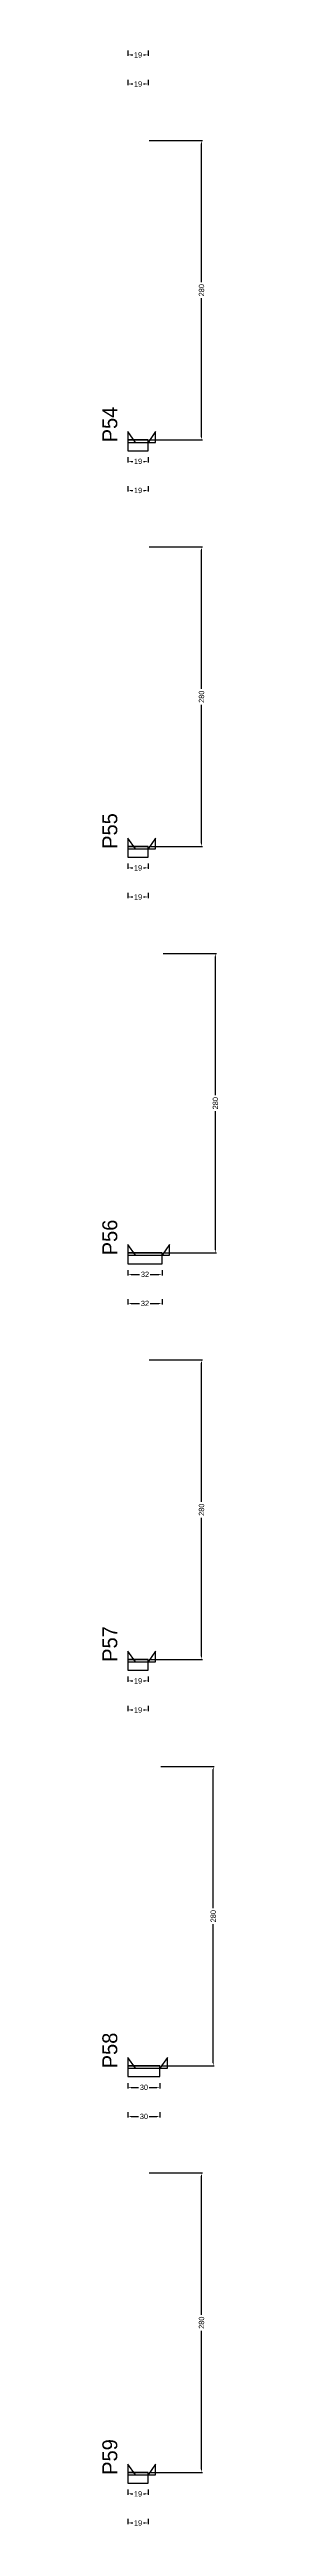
# Model space of a CAD drawing. Header units: centimetres. Extents: x -8500 to 4118, y -39526 to 295.
# Drawn here: x 3976 to 4085, y -22088 to -19773 of the extents above; entities that cross this region are included whole.
import ezdxf

# ---------------------------------------------------------------- set-up
doc = ezdxf.new("R2010")
doc.units = ezdxf.units.CM
for name, color, linetype in [('NOMENCLATURA', 7, 'Continuous'), ('SARR_2.2x10', 60, 'Continuous'), ('SARR_2.2x7', 40, 'Continuous')]:
    doc.layers.add(name, color=color, linetype=linetype)
doc.dimstyles.new('PAINEL-NOVA', dxfattribs={"dimtxt": 5, "dimasz": 3, "dimexe": 1, "dimexo": 1, "dimgap": 1, "dimtad": 1, "dimcen": 2.5, "dimazin": 3, "dimtfac": 1, "dimtmove": 0, "dimatfit": 3})

# ---------------------------------------------------------------- blocks, each defined once
blk = doc.blocks.new('_CLOSEDFILLED')
at = {"color": 0, "linetype": 'BYBLOCK'}
blk.add_solid([(-1, 0.16), (0, 0), (-1, -0.16)], dxfattribs=at)
blk = doc.blocks.new('*D1373')
for p, q in [((4000, -19773.8), (4000, -19778.8)), ((4019, -19773.8), (4019, -19778.8)), ((4003, -19777.8), (4004.5, -19777.8)), ((4014.5, -19777.8), (4016, -19777.8))]:
    blk.add_line(p, q)
at = {"layer": 'Defpoints'}
for p in [(4000, -19772.8), (4019, -19772.8), (4000, -19777.8)]:
    blk.add_point(p, dxfattribs=at)
at = {"layer": 'SARR_2.2x10', "xscale": 3, "yscale": 3, "rotation": 180}
blk.add_blockref('_CLOSEDFILLED', (4000, -19777.8), dxfattribs=at)
at = {"layer": 'SARR_2.2x10', "xscale": 3, "yscale": 3}
blk.add_blockref('_CLOSEDFILLED', (4019, -19777.8), dxfattribs=at)
at = {"layer": 'SARR_2.2x10', "insert": (4009.5, -19777.8), "char_height": 5, "attachment_point": 5}
blk.add_mtext('19', dxfattribs=at)
blk = doc.blocks.new('*D1378')
for p, q in [((4000, -19801), (4000, -19806)), ((4003, -19805), (4004.5, -19805)), ((4014.5, -19805), (4016, -19805)), ((4019, -19801), (4019, -19806))]:
    blk.add_line(p, q)
at = {"layer": 'Defpoints'}
for p in [(4000, -19800), (4000, -19805), (4019, -19800)]:
    blk.add_point(p, dxfattribs=at)
at = {"layer": 'SARR_2.2x10', "xscale": 3, "yscale": 3, "rotation": 180}
blk.add_blockref('_CLOSEDFILLED', (4000, -19805), dxfattribs=at)
at = {"layer": 'SARR_2.2x10', "xscale": 3, "yscale": 3}
blk.add_blockref('_CLOSEDFILLED', (4019, -19805), dxfattribs=at)
at = {"layer": 'SARR_2.2x10', "insert": (4009.5, -19805), "char_height": 5, "attachment_point": 5}
blk.add_mtext('19', dxfattribs=at)
blk = doc.blocks.new('*D1399')
for p, q in [((4000, -20153.8), (4000, -20158.8)), ((4003, -20157.8), (4004.5, -20157.8)), ((4014.5, -20157.8), (4016, -20157.8)), ((4019, -20153.8), (4019, -20158.8))]:
    blk.add_line(p, q)
at = {"layer": 'Defpoints'}
for p in [(4000, -20152.8), (4000, -20157.8), (4019, -20152.8)]:
    blk.add_point(p, dxfattribs=at)
at = {"layer": 'SARR_2.2x10', "xscale": 3, "yscale": 3, "rotation": 180}
blk.add_blockref('_CLOSEDFILLED', (4000, -20157.8), dxfattribs=at)
at = {"layer": 'SARR_2.2x10', "xscale": 3, "yscale": 3}
blk.add_blockref('_CLOSEDFILLED', (4019, -20157.8), dxfattribs=at)
at = {"layer": 'SARR_2.2x10', "insert": (4009.5, -20157.8), "char_height": 5, "attachment_point": 5}
blk.add_mtext('19', dxfattribs=at)
blk = doc.blocks.new('*D1400')
for p, q in [((4020, -19857.8), (4070, -19857.8)), ((4069, -19990.3), (4069, -19860.8)), ((4069, -20134.8), (4069, -20005.3)), ((4020, -20137.8), (4070, -20137.8))]:
    blk.add_line(p, q)
at = {"layer": 'Defpoints'}
for p in [(4019, -19857.8), (4019, -20137.8), (4069, -20137.8)]:
    blk.add_point(p, dxfattribs=at)
at = {"layer": 'SARR_2.2x10', "xscale": 3, "yscale": 3}
for p, rotation in [((4069, -19857.8), 90), ((4069, -20137.8), 270)]:
    blk.add_blockref('_CLOSEDFILLED', p, dxfattribs=dict(at, rotation=rotation))
at = {"layer": 'SARR_2.2x10', "insert": (4069, -19997.8), "char_height": 5, "attachment_point": 5, "rotation": 90}
blk.add_mtext('280', dxfattribs=at)
blk = doc.blocks.new('*D1401')
for p, q in [((4020, -19857.8), (4070, -19857.8)), ((4069, -19990.3), (4069, -19860.8)), ((4069, -20134.8), (4069, -20005.3)), ((4020, -20137.8), (4070, -20137.8))]:
    blk.add_line(p, q)
at = {"layer": 'Defpoints'}
for p in [(4019, -19857.8), (4019, -20137.8), (4069, -20137.8)]:
    blk.add_point(p, dxfattribs=at)
at = {"layer": 'SARR_2.2x10', "xscale": 3, "yscale": 3}
for p, rotation in [((4069, -19857.8), 90), ((4069, -20137.8), 270)]:
    blk.add_blockref('_CLOSEDFILLED', p, dxfattribs=dict(at, rotation=rotation))
at = {"layer": 'SARR_2.2x10', "insert": (4069, -19997.8), "char_height": 5, "attachment_point": 5, "rotation": 90}
blk.add_mtext('280', dxfattribs=at)
blk = doc.blocks.new('*D1402')
for p, q in [((4020, -19857.8), (4070, -19857.8)), ((4069, -19990.3), (4069, -19860.8)), ((4069, -20134.8), (4069, -20005.3)), ((4020, -20137.8), (4070, -20137.8))]:
    blk.add_line(p, q)
at = {"layer": 'Defpoints'}
for p in [(4019, -19857.8), (4019, -20137.8), (4069, -20137.8)]:
    blk.add_point(p, dxfattribs=at)
at = {"layer": 'SARR_2.2x10', "xscale": 3, "yscale": 3}
for p, rotation in [((4069, -19857.8), 90), ((4069, -20137.8), 270)]:
    blk.add_blockref('_CLOSEDFILLED', p, dxfattribs=dict(at, rotation=rotation))
at = {"layer": 'SARR_2.2x10', "insert": (4069, -19997.8), "char_height": 5, "attachment_point": 5, "rotation": 90}
blk.add_mtext('280', dxfattribs=at)
blk = doc.blocks.new('*D1403')
for p, q in [((4020, -19857.8), (4070, -19857.8)), ((4069, -19990.3), (4069, -19860.8)), ((4069, -20134.8), (4069, -20005.3)), ((4020, -20137.8), (4070, -20137.8))]:
    blk.add_line(p, q)
at = {"layer": 'Defpoints'}
for p in [(4019, -19857.8), (4019, -20137.8), (4069, -20137.8)]:
    blk.add_point(p, dxfattribs=at)
at = {"layer": 'SARR_2.2x10', "xscale": 3, "yscale": 3}
for p, rotation in [((4069, -19857.8), 90), ((4069, -20137.8), 270)]:
    blk.add_blockref('_CLOSEDFILLED', p, dxfattribs=dict(at, rotation=rotation))
at = {"layer": 'SARR_2.2x10', "insert": (4069, -19997.8), "char_height": 5, "attachment_point": 5, "rotation": 90}
blk.add_mtext('280', dxfattribs=at)
blk = doc.blocks.new('*D1404')
for p, q in [((4000, -20181), (4000, -20186)), ((4003, -20185), (4004.5, -20185)), ((4014.5, -20185), (4016, -20185)), ((4019, -20181), (4019, -20186))]:
    blk.add_line(p, q)
at = {"layer": 'Defpoints'}
for p in [(4000, -20180), (4000, -20185), (4019, -20180)]:
    blk.add_point(p, dxfattribs=at)
at = {"layer": 'SARR_2.2x10', "xscale": 3, "yscale": 3, "rotation": 180}
blk.add_blockref('_CLOSEDFILLED', (4000, -20185), dxfattribs=at)
at = {"layer": 'SARR_2.2x10', "xscale": 3, "yscale": 3}
blk.add_blockref('_CLOSEDFILLED', (4019, -20185), dxfattribs=at)
at = {"layer": 'SARR_2.2x10', "insert": (4009.5, -20185), "char_height": 5, "attachment_point": 5}
blk.add_mtext('19', dxfattribs=at)
blk = doc.blocks.new('GRA-E')
at = {"layer": 'SARR_2.2x7'}
blk.add_lwpolyline([(0, 0), (7, 0), (0, 10)], close=True, dxfattribs=at)
blk = doc.blocks.new('GRA-D')
at = {"layer": 'SARR_2.2x7'}
blk.add_lwpolyline([(0, 0), (7, 0), (7, 10)], close=True, dxfattribs=at)
blk = doc.blocks.new('*D1425')
for p, q in [((4000, -20533.8), (4000, -20538.8)), ((4003, -20537.8), (4004.5, -20537.8)), ((4014.5, -20537.8), (4016, -20537.8)), ((4019, -20533.8), (4019, -20538.8))]:
    blk.add_line(p, q)
at = {"layer": 'Defpoints'}
for p in [(4000, -20532.8), (4000, -20537.8), (4019, -20532.8)]:
    blk.add_point(p, dxfattribs=at)
at = {"layer": 'SARR_2.2x10', "xscale": 3, "yscale": 3, "rotation": 180}
blk.add_blockref('_CLOSEDFILLED', (4000, -20537.8), dxfattribs=at)
at = {"layer": 'SARR_2.2x10', "xscale": 3, "yscale": 3}
blk.add_blockref('_CLOSEDFILLED', (4019, -20537.8), dxfattribs=at)
at = {"layer": 'SARR_2.2x10', "insert": (4009.5, -20537.8), "char_height": 5, "attachment_point": 5}
blk.add_mtext('19', dxfattribs=at)
blk = doc.blocks.new('*D1426')
for p, q in [((4020, -20237.8), (4070, -20237.8)), ((4069, -20370.3), (4069, -20240.8)), ((4069, -20514.8), (4069, -20385.3)), ((4020, -20517.8), (4070, -20517.8))]:
    blk.add_line(p, q)
at = {"layer": 'Defpoints'}
for p in [(4019, -20237.8), (4019, -20517.8), (4069, -20517.8)]:
    blk.add_point(p, dxfattribs=at)
at = {"layer": 'SARR_2.2x10', "xscale": 3, "yscale": 3}
for p, rotation in [((4069, -20237.8), 90), ((4069, -20517.8), 270)]:
    blk.add_blockref('_CLOSEDFILLED', p, dxfattribs=dict(at, rotation=rotation))
at = {"layer": 'SARR_2.2x10', "insert": (4069, -20377.8), "char_height": 5, "attachment_point": 5, "rotation": 90}
blk.add_mtext('280', dxfattribs=at)
blk = doc.blocks.new('*D1427')
for p, q in [((4020, -20237.8), (4070, -20237.8)), ((4069, -20370.3), (4069, -20240.8)), ((4069, -20514.8), (4069, -20385.3)), ((4020, -20517.8), (4070, -20517.8))]:
    blk.add_line(p, q)
at = {"layer": 'Defpoints'}
for p in [(4019, -20237.8), (4019, -20517.8), (4069, -20517.8)]:
    blk.add_point(p, dxfattribs=at)
at = {"layer": 'SARR_2.2x10', "xscale": 3, "yscale": 3}
for p, rotation in [((4069, -20237.8), 90), ((4069, -20517.8), 270)]:
    blk.add_blockref('_CLOSEDFILLED', p, dxfattribs=dict(at, rotation=rotation))
at = {"layer": 'SARR_2.2x10', "insert": (4069, -20377.8), "char_height": 5, "attachment_point": 5, "rotation": 90}
blk.add_mtext('280', dxfattribs=at)
blk = doc.blocks.new('*D1428')
for p, q in [((4020, -20237.8), (4070, -20237.8)), ((4069, -20370.3), (4069, -20240.8)), ((4069, -20514.8), (4069, -20385.3)), ((4020, -20517.8), (4070, -20517.8))]:
    blk.add_line(p, q)
at = {"layer": 'Defpoints'}
for p in [(4019, -20237.8), (4019, -20517.8), (4069, -20517.8)]:
    blk.add_point(p, dxfattribs=at)
at = {"layer": 'SARR_2.2x10', "xscale": 3, "yscale": 3}
for p, rotation in [((4069, -20237.8), 90), ((4069, -20517.8), 270)]:
    blk.add_blockref('_CLOSEDFILLED', p, dxfattribs=dict(at, rotation=rotation))
at = {"layer": 'SARR_2.2x10', "insert": (4069, -20377.8), "char_height": 5, "attachment_point": 5, "rotation": 90}
blk.add_mtext('280', dxfattribs=at)
blk = doc.blocks.new('*D1429')
for p, q in [((4020, -20237.8), (4070, -20237.8)), ((4069, -20370.3), (4069, -20240.8)), ((4069, -20514.8), (4069, -20385.3)), ((4020, -20517.8), (4070, -20517.8))]:
    blk.add_line(p, q)
at = {"layer": 'Defpoints'}
for p in [(4019, -20237.8), (4019, -20517.8), (4069, -20517.8)]:
    blk.add_point(p, dxfattribs=at)
at = {"layer": 'SARR_2.2x10', "xscale": 3, "yscale": 3}
for p, rotation in [((4069, -20237.8), 90), ((4069, -20517.8), 270)]:
    blk.add_blockref('_CLOSEDFILLED', p, dxfattribs=dict(at, rotation=rotation))
at = {"layer": 'SARR_2.2x10', "insert": (4069, -20377.8), "char_height": 5, "attachment_point": 5, "rotation": 90}
blk.add_mtext('280', dxfattribs=at)
blk = doc.blocks.new('*D1430')
for p, q in [((4000, -20561), (4000, -20566)), ((4019, -20561), (4019, -20566)), ((4003, -20565), (4004.5, -20565)), ((4014.5, -20565), (4016, -20565))]:
    blk.add_line(p, q)
at = {"layer": 'Defpoints'}
for p in [(4000, -20560), (4019, -20560), (4000, -20565)]:
    blk.add_point(p, dxfattribs=at)
at = {"layer": 'SARR_2.2x10', "xscale": 3, "yscale": 3, "rotation": 180}
blk.add_blockref('_CLOSEDFILLED', (4000, -20565), dxfattribs=at)
at = {"layer": 'SARR_2.2x10', "xscale": 3, "yscale": 3}
blk.add_blockref('_CLOSEDFILLED', (4019, -20565), dxfattribs=at)
at = {"layer": 'SARR_2.2x10', "insert": (4009.5, -20565), "char_height": 5, "attachment_point": 5}
blk.add_mtext('19', dxfattribs=at)
blk = doc.blocks.new('*D1451')
for p, q in [((4000, -20913.8), (4000, -20918.8)), ((4003, -20917.8), (4011, -20917.8)), ((4021, -20917.8), (4029, -20917.8)), ((4032, -20913.8), (4032, -20918.8))]:
    blk.add_line(p, q)
at = {"layer": 'Defpoints'}
for p in [(4000, -20912.8), (4000, -20917.8), (4032, -20912.8)]:
    blk.add_point(p, dxfattribs=at)
at = {"layer": 'SARR_2.2x10', "xscale": 3, "yscale": 3, "rotation": 180}
blk.add_blockref('_CLOSEDFILLED', (4000, -20917.8), dxfattribs=at)
at = {"layer": 'SARR_2.2x10', "xscale": 3, "yscale": 3}
blk.add_blockref('_CLOSEDFILLED', (4032, -20917.8), dxfattribs=at)
at = {"layer": 'SARR_2.2x10', "insert": (4016, -20917.8), "char_height": 5, "attachment_point": 5}
blk.add_mtext('32', dxfattribs=at)
blk = doc.blocks.new('*D1452')
for p, q in [((4033, -20617.8), (4083, -20617.8)), ((4082, -20750.3), (4082, -20620.8)), ((4082, -20894.8), (4082, -20765.3)), ((4033, -20897.8), (4083, -20897.8))]:
    blk.add_line(p, q)
at = {"layer": 'Defpoints'}
for p in [(4032, -20617.8), (4032, -20897.8), (4082, -20897.8)]:
    blk.add_point(p, dxfattribs=at)
at = {"layer": 'SARR_2.2x10', "xscale": 3, "yscale": 3}
for p, rotation in [((4082, -20617.8), 90), ((4082, -20897.8), 270)]:
    blk.add_blockref('_CLOSEDFILLED', p, dxfattribs=dict(at, rotation=rotation))
at = {"layer": 'SARR_2.2x10', "insert": (4082, -20757.8), "char_height": 5, "attachment_point": 5, "rotation": 90}
blk.add_mtext('280', dxfattribs=at)
blk = doc.blocks.new('*D1453')
for p, q in [((4033, -20617.8), (4083, -20617.8)), ((4082, -20750.3), (4082, -20620.8)), ((4082, -20894.8), (4082, -20765.3)), ((4033, -20897.8), (4083, -20897.8))]:
    blk.add_line(p, q)
at = {"layer": 'Defpoints'}
for p in [(4032, -20617.8), (4032, -20897.8), (4082, -20897.8)]:
    blk.add_point(p, dxfattribs=at)
at = {"layer": 'SARR_2.2x10', "xscale": 3, "yscale": 3}
for p, rotation in [((4082, -20617.8), 90), ((4082, -20897.8), 270)]:
    blk.add_blockref('_CLOSEDFILLED', p, dxfattribs=dict(at, rotation=rotation))
at = {"layer": 'SARR_2.2x10', "insert": (4082, -20757.8), "char_height": 5, "attachment_point": 5, "rotation": 90}
blk.add_mtext('280', dxfattribs=at)
blk = doc.blocks.new('*D1454')
for p, q in [((4033, -20617.8), (4083, -20617.8)), ((4082, -20750.3), (4082, -20620.8)), ((4082, -20894.8), (4082, -20765.3)), ((4033, -20897.8), (4083, -20897.8))]:
    blk.add_line(p, q)
at = {"layer": 'Defpoints'}
for p in [(4032, -20617.8), (4032, -20897.8), (4082, -20897.8)]:
    blk.add_point(p, dxfattribs=at)
at = {"layer": 'SARR_2.2x10', "xscale": 3, "yscale": 3}
for p, rotation in [((4082, -20617.8), 90), ((4082, -20897.8), 270)]:
    blk.add_blockref('_CLOSEDFILLED', p, dxfattribs=dict(at, rotation=rotation))
at = {"layer": 'SARR_2.2x10', "insert": (4082, -20757.8), "char_height": 5, "attachment_point": 5, "rotation": 90}
blk.add_mtext('280', dxfattribs=at)
blk = doc.blocks.new('*D1455')
for p, q in [((4033, -20617.8), (4083, -20617.8)), ((4082, -20750.3), (4082, -20620.8)), ((4082, -20894.8), (4082, -20765.3)), ((4033, -20897.8), (4083, -20897.8))]:
    blk.add_line(p, q)
at = {"layer": 'Defpoints'}
for p in [(4032, -20617.8), (4032, -20897.8), (4082, -20897.8)]:
    blk.add_point(p, dxfattribs=at)
at = {"layer": 'SARR_2.2x10', "xscale": 3, "yscale": 3}
for p, rotation in [((4082, -20617.8), 90), ((4082, -20897.8), 270)]:
    blk.add_blockref('_CLOSEDFILLED', p, dxfattribs=dict(at, rotation=rotation))
at = {"layer": 'SARR_2.2x10', "insert": (4082, -20757.8), "char_height": 5, "attachment_point": 5, "rotation": 90}
blk.add_mtext('280', dxfattribs=at)
blk = doc.blocks.new('*D1456')
for p, q in [((4000, -20941), (4000, -20946)), ((4003, -20945), (4011, -20945)), ((4021, -20945), (4029, -20945)), ((4032, -20941), (4032, -20946))]:
    blk.add_line(p, q)
at = {"layer": 'Defpoints'}
for p in [(4000, -20940), (4000, -20945), (4032, -20940)]:
    blk.add_point(p, dxfattribs=at)
at = {"layer": 'SARR_2.2x10', "xscale": 3, "yscale": 3, "rotation": 180}
blk.add_blockref('_CLOSEDFILLED', (4000, -20945), dxfattribs=at)
at = {"layer": 'SARR_2.2x10', "xscale": 3, "yscale": 3}
blk.add_blockref('_CLOSEDFILLED', (4032, -20945), dxfattribs=at)
at = {"layer": 'SARR_2.2x10', "insert": (4016, -20945), "char_height": 5, "attachment_point": 5}
blk.add_mtext('32', dxfattribs=at)
blk = doc.blocks.new('*D1477')
for p, q in [((4000, -21293.8), (4000, -21298.8)), ((4003, -21297.8), (4004.5, -21297.8)), ((4014.5, -21297.8), (4016, -21297.8)), ((4019, -21293.8), (4019, -21298.8))]:
    blk.add_line(p, q)
at = {"layer": 'Defpoints'}
for p in [(4000, -21292.8), (4000, -21297.8), (4019, -21292.8)]:
    blk.add_point(p, dxfattribs=at)
at = {"layer": 'SARR_2.2x10', "xscale": 3, "yscale": 3, "rotation": 180}
blk.add_blockref('_CLOSEDFILLED', (4000, -21297.8), dxfattribs=at)
at = {"layer": 'SARR_2.2x10', "xscale": 3, "yscale": 3}
blk.add_blockref('_CLOSEDFILLED', (4019, -21297.8), dxfattribs=at)
at = {"layer": 'SARR_2.2x10', "insert": (4009.5, -21297.8), "char_height": 5, "attachment_point": 5}
blk.add_mtext('19', dxfattribs=at)
blk = doc.blocks.new('*D1478')
for p, q in [((4020, -20997.8), (4070, -20997.8)), ((4069, -21130.3), (4069, -21000.8)), ((4069, -21274.8), (4069, -21145.3)), ((4020, -21277.8), (4070, -21277.8))]:
    blk.add_line(p, q)
at = {"layer": 'Defpoints'}
for p in [(4019, -20997.8), (4019, -21277.8), (4069, -21277.8)]:
    blk.add_point(p, dxfattribs=at)
at = {"layer": 'SARR_2.2x10', "xscale": 3, "yscale": 3}
for p, rotation in [((4069, -20997.8), 90), ((4069, -21277.8), 270)]:
    blk.add_blockref('_CLOSEDFILLED', p, dxfattribs=dict(at, rotation=rotation))
at = {"layer": 'SARR_2.2x10', "insert": (4069, -21137.8), "char_height": 5, "attachment_point": 5, "rotation": 90}
blk.add_mtext('280', dxfattribs=at)
blk = doc.blocks.new('*D1479')
for p, q in [((4020, -20997.8), (4070, -20997.8)), ((4069, -21130.3), (4069, -21000.8)), ((4069, -21274.8), (4069, -21145.3)), ((4020, -21277.8), (4070, -21277.8))]:
    blk.add_line(p, q)
at = {"layer": 'Defpoints'}
for p in [(4019, -20997.8), (4019, -21277.8), (4069, -21277.8)]:
    blk.add_point(p, dxfattribs=at)
at = {"layer": 'SARR_2.2x10', "xscale": 3, "yscale": 3}
for p, rotation in [((4069, -20997.8), 90), ((4069, -21277.8), 270)]:
    blk.add_blockref('_CLOSEDFILLED', p, dxfattribs=dict(at, rotation=rotation))
at = {"layer": 'SARR_2.2x10', "insert": (4069, -21137.8), "char_height": 5, "attachment_point": 5, "rotation": 90}
blk.add_mtext('280', dxfattribs=at)
blk = doc.blocks.new('*D1480')
for p, q in [((4020, -20997.8), (4070, -20997.8)), ((4069, -21130.3), (4069, -21000.8)), ((4069, -21274.8), (4069, -21145.3)), ((4020, -21277.8), (4070, -21277.8))]:
    blk.add_line(p, q)
at = {"layer": 'Defpoints'}
for p in [(4019, -20997.8), (4019, -21277.8), (4069, -21277.8)]:
    blk.add_point(p, dxfattribs=at)
at = {"layer": 'SARR_2.2x10', "xscale": 3, "yscale": 3}
for p, rotation in [((4069, -20997.8), 90), ((4069, -21277.8), 270)]:
    blk.add_blockref('_CLOSEDFILLED', p, dxfattribs=dict(at, rotation=rotation))
at = {"layer": 'SARR_2.2x10', "insert": (4069, -21137.8), "char_height": 5, "attachment_point": 5, "rotation": 90}
blk.add_mtext('280', dxfattribs=at)
blk = doc.blocks.new('*D1481')
for p, q in [((4020, -20997.8), (4070, -20997.8)), ((4069, -21130.3), (4069, -21000.8)), ((4069, -21274.8), (4069, -21145.3)), ((4020, -21277.8), (4070, -21277.8))]:
    blk.add_line(p, q)
at = {"layer": 'Defpoints'}
for p in [(4019, -20997.8), (4019, -21277.8), (4069, -21277.8)]:
    blk.add_point(p, dxfattribs=at)
at = {"layer": 'SARR_2.2x10', "xscale": 3, "yscale": 3}
for p, rotation in [((4069, -20997.8), 90), ((4069, -21277.8), 270)]:
    blk.add_blockref('_CLOSEDFILLED', p, dxfattribs=dict(at, rotation=rotation))
at = {"layer": 'SARR_2.2x10', "insert": (4069, -21137.8), "char_height": 5, "attachment_point": 5, "rotation": 90}
blk.add_mtext('280', dxfattribs=at)
blk = doc.blocks.new('*D1482')
for p, q in [((4000, -21321), (4000, -21326)), ((4003, -21325), (4004.5, -21325)), ((4014.5, -21325), (4016, -21325)), ((4019, -21321), (4019, -21326))]:
    blk.add_line(p, q)
at = {"layer": 'Defpoints'}
for p in [(4000, -21320), (4000, -21325), (4019, -21320)]:
    blk.add_point(p, dxfattribs=at)
at = {"layer": 'SARR_2.2x10', "xscale": 3, "yscale": 3, "rotation": 180}
blk.add_blockref('_CLOSEDFILLED', (4000, -21325), dxfattribs=at)
at = {"layer": 'SARR_2.2x10', "xscale": 3, "yscale": 3}
blk.add_blockref('_CLOSEDFILLED', (4019, -21325), dxfattribs=at)
at = {"layer": 'SARR_2.2x10', "insert": (4009.5, -21325), "char_height": 5, "attachment_point": 5}
blk.add_mtext('19', dxfattribs=at)
blk = doc.blocks.new('*D1503')
for p, q in [((4000, -21673.8), (4000, -21678.8)), ((4003, -21677.8), (4010, -21677.8)), ((4020, -21677.8), (4027, -21677.8)), ((4030, -21673.8), (4030, -21678.8))]:
    blk.add_line(p, q)
at = {"layer": 'Defpoints'}
for p in [(4000, -21672.8), (4030, -21672.8), (4000, -21677.8)]:
    blk.add_point(p, dxfattribs=at)
at = {"layer": 'SARR_2.2x10', "xscale": 3, "yscale": 3, "rotation": 180}
blk.add_blockref('_CLOSEDFILLED', (4000, -21677.8), dxfattribs=at)
at = {"layer": 'SARR_2.2x10', "xscale": 3, "yscale": 3}
blk.add_blockref('_CLOSEDFILLED', (4030, -21677.8), dxfattribs=at)
at = {"layer": 'SARR_2.2x10', "insert": (4015, -21677.8), "char_height": 5, "attachment_point": 5}
blk.add_mtext('30', dxfattribs=at)
blk = doc.blocks.new('*D1504')
for p, q in [((4031, -21377.8), (4081, -21377.8)), ((4080, -21510.3), (4080, -21380.8)), ((4080, -21654.8), (4080, -21525.3)), ((4031, -21657.8), (4081, -21657.8))]:
    blk.add_line(p, q)
at = {"layer": 'Defpoints'}
for p in [(4030, -21377.8), (4030, -21657.8), (4080, -21657.8)]:
    blk.add_point(p, dxfattribs=at)
at = {"layer": 'SARR_2.2x10', "xscale": 3, "yscale": 3}
for p, rotation in [((4080, -21377.8), 90), ((4080, -21657.8), 270)]:
    blk.add_blockref('_CLOSEDFILLED', p, dxfattribs=dict(at, rotation=rotation))
at = {"layer": 'SARR_2.2x10', "insert": (4080, -21517.8), "char_height": 5, "attachment_point": 5, "rotation": 90}
blk.add_mtext('280', dxfattribs=at)
blk = doc.blocks.new('*D1505')
for p, q in [((4031, -21377.8), (4081, -21377.8)), ((4080, -21510.3), (4080, -21380.8)), ((4080, -21654.8), (4080, -21525.3)), ((4031, -21657.8), (4081, -21657.8))]:
    blk.add_line(p, q)
at = {"layer": 'Defpoints'}
for p in [(4030, -21377.8), (4030, -21657.8), (4080, -21657.8)]:
    blk.add_point(p, dxfattribs=at)
at = {"layer": 'SARR_2.2x10', "xscale": 3, "yscale": 3}
for p, rotation in [((4080, -21377.8), 90), ((4080, -21657.8), 270)]:
    blk.add_blockref('_CLOSEDFILLED', p, dxfattribs=dict(at, rotation=rotation))
at = {"layer": 'SARR_2.2x10', "insert": (4080, -21517.8), "char_height": 5, "attachment_point": 5, "rotation": 90}
blk.add_mtext('280', dxfattribs=at)
blk = doc.blocks.new('*D1506')
for p, q in [((4031, -21377.8), (4081, -21377.8)), ((4080, -21510.3), (4080, -21380.8)), ((4080, -21654.8), (4080, -21525.3)), ((4031, -21657.8), (4081, -21657.8))]:
    blk.add_line(p, q)
at = {"layer": 'Defpoints'}
for p in [(4030, -21377.8), (4030, -21657.8), (4080, -21657.8)]:
    blk.add_point(p, dxfattribs=at)
at = {"layer": 'SARR_2.2x10', "xscale": 3, "yscale": 3}
for p, rotation in [((4080, -21377.8), 90), ((4080, -21657.8), 270)]:
    blk.add_blockref('_CLOSEDFILLED', p, dxfattribs=dict(at, rotation=rotation))
at = {"layer": 'SARR_2.2x10', "insert": (4080, -21517.8), "char_height": 5, "attachment_point": 5, "rotation": 90}
blk.add_mtext('280', dxfattribs=at)
blk = doc.blocks.new('*D1507')
for p, q in [((4031, -21377.8), (4081, -21377.8)), ((4080, -21510.3), (4080, -21380.8)), ((4080, -21654.8), (4080, -21525.3)), ((4031, -21657.8), (4081, -21657.8))]:
    blk.add_line(p, q)
at = {"layer": 'Defpoints'}
for p in [(4030, -21377.8), (4030, -21657.8), (4080, -21657.8)]:
    blk.add_point(p, dxfattribs=at)
at = {"layer": 'SARR_2.2x10', "xscale": 3, "yscale": 3}
for p, rotation in [((4080, -21377.8), 90), ((4080, -21657.8), 270)]:
    blk.add_blockref('_CLOSEDFILLED', p, dxfattribs=dict(at, rotation=rotation))
at = {"layer": 'SARR_2.2x10', "insert": (4080, -21517.8), "char_height": 5, "attachment_point": 5, "rotation": 90}
blk.add_mtext('280', dxfattribs=at)
blk = doc.blocks.new('*D1508')
for p, q in [((4000, -21701), (4000, -21706)), ((4003, -21705), (4010, -21705)), ((4020, -21705), (4027, -21705)), ((4030, -21701), (4030, -21706))]:
    blk.add_line(p, q)
at = {"layer": 'Defpoints'}
for p in [(4000, -21700), (4000, -21705), (4030, -21700)]:
    blk.add_point(p, dxfattribs=at)
at = {"layer": 'SARR_2.2x10', "xscale": 3, "yscale": 3, "rotation": 180}
blk.add_blockref('_CLOSEDFILLED', (4000, -21705), dxfattribs=at)
at = {"layer": 'SARR_2.2x10', "xscale": 3, "yscale": 3}
blk.add_blockref('_CLOSEDFILLED', (4030, -21705), dxfattribs=at)
at = {"layer": 'SARR_2.2x10', "insert": (4015, -21705), "char_height": 5, "attachment_point": 5}
blk.add_mtext('30', dxfattribs=at)
blk = doc.blocks.new('*D1529')
for p, q in [((4000, -22053.8), (4000, -22058.8)), ((4003, -22057.8), (4004.5, -22057.8)), ((4014.5, -22057.8), (4016, -22057.8)), ((4019, -22053.8), (4019, -22058.8))]:
    blk.add_line(p, q)
at = {"layer": 'Defpoints'}
for p in [(4000, -22052.8), (4000, -22057.8), (4019, -22052.8)]:
    blk.add_point(p, dxfattribs=at)
at = {"layer": 'SARR_2.2x10', "xscale": 3, "yscale": 3, "rotation": 180}
blk.add_blockref('_CLOSEDFILLED', (4000, -22057.8), dxfattribs=at)
at = {"layer": 'SARR_2.2x10', "xscale": 3, "yscale": 3}
blk.add_blockref('_CLOSEDFILLED', (4019, -22057.8), dxfattribs=at)
at = {"layer": 'SARR_2.2x10', "insert": (4009.5, -22057.8), "char_height": 5, "attachment_point": 5}
blk.add_mtext('19', dxfattribs=at)
blk = doc.blocks.new('*D1530')
for p, q in [((4020, -21757.8), (4070, -21757.8)), ((4069, -21890.3), (4069, -21760.8)), ((4069, -22034.8), (4069, -21905.3)), ((4020, -22037.8), (4070, -22037.8))]:
    blk.add_line(p, q)
at = {"layer": 'Defpoints'}
for p in [(4019, -21757.8), (4019, -22037.8), (4069, -22037.8)]:
    blk.add_point(p, dxfattribs=at)
at = {"layer": 'SARR_2.2x10', "xscale": 3, "yscale": 3}
for p, rotation in [((4069, -21757.8), 90), ((4069, -22037.8), 270)]:
    blk.add_blockref('_CLOSEDFILLED', p, dxfattribs=dict(at, rotation=rotation))
at = {"layer": 'SARR_2.2x10', "insert": (4069, -21897.8), "char_height": 5, "attachment_point": 5, "rotation": 90}
blk.add_mtext('280', dxfattribs=at)
blk = doc.blocks.new('*D1531')
for p, q in [((4020, -21757.8), (4070, -21757.8)), ((4069, -21890.3), (4069, -21760.8)), ((4069, -22034.8), (4069, -21905.3)), ((4020, -22037.8), (4070, -22037.8))]:
    blk.add_line(p, q)
at = {"layer": 'Defpoints'}
for p in [(4019, -21757.8), (4019, -22037.8), (4069, -22037.8)]:
    blk.add_point(p, dxfattribs=at)
at = {"layer": 'SARR_2.2x10', "xscale": 3, "yscale": 3}
for p, rotation in [((4069, -21757.8), 90), ((4069, -22037.8), 270)]:
    blk.add_blockref('_CLOSEDFILLED', p, dxfattribs=dict(at, rotation=rotation))
at = {"layer": 'SARR_2.2x10', "insert": (4069, -21897.8), "char_height": 5, "attachment_point": 5, "rotation": 90}
blk.add_mtext('280', dxfattribs=at)
blk = doc.blocks.new('*D1532')
for p, q in [((4020, -21757.8), (4070, -21757.8)), ((4069, -21890.3), (4069, -21760.8)), ((4069, -22034.8), (4069, -21905.3)), ((4020, -22037.8), (4070, -22037.8))]:
    blk.add_line(p, q)
at = {"layer": 'Defpoints'}
for p in [(4019, -21757.8), (4019, -22037.8), (4069, -22037.8)]:
    blk.add_point(p, dxfattribs=at)
at = {"layer": 'SARR_2.2x10', "xscale": 3, "yscale": 3}
for p, rotation in [((4069, -21757.8), 90), ((4069, -22037.8), 270)]:
    blk.add_blockref('_CLOSEDFILLED', p, dxfattribs=dict(at, rotation=rotation))
at = {"layer": 'SARR_2.2x10', "insert": (4069, -21897.8), "char_height": 5, "attachment_point": 5, "rotation": 90}
blk.add_mtext('280', dxfattribs=at)
blk = doc.blocks.new('*D1533')
for p, q in [((4020, -21757.8), (4070, -21757.8)), ((4069, -21890.3), (4069, -21760.8)), ((4069, -22034.8), (4069, -21905.3)), ((4020, -22037.8), (4070, -22037.8))]:
    blk.add_line(p, q)
at = {"layer": 'Defpoints'}
for p in [(4019, -21757.8), (4019, -22037.8), (4069, -22037.8)]:
    blk.add_point(p, dxfattribs=at)
at = {"layer": 'SARR_2.2x10', "xscale": 3, "yscale": 3}
for p, rotation in [((4069, -21757.8), 90), ((4069, -22037.8), 270)]:
    blk.add_blockref('_CLOSEDFILLED', p, dxfattribs=dict(at, rotation=rotation))
at = {"layer": 'SARR_2.2x10', "insert": (4069, -21897.8), "char_height": 5, "attachment_point": 5, "rotation": 90}
blk.add_mtext('280', dxfattribs=at)
blk = doc.blocks.new('*D1534')
for p, q in [((4000, -22081), (4000, -22086)), ((4003, -22085), (4004.5, -22085)), ((4014.5, -22085), (4016, -22085)), ((4019, -22081), (4019, -22086))]:
    blk.add_line(p, q)
at = {"layer": 'Defpoints'}
for p in [(4000, -22080), (4000, -22085), (4019, -22080)]:
    blk.add_point(p, dxfattribs=at)
at = {"layer": 'SARR_2.2x10', "xscale": 3, "yscale": 3, "rotation": 180}
blk.add_blockref('_CLOSEDFILLED', (4000, -22085), dxfattribs=at)
at = {"layer": 'SARR_2.2x10', "xscale": 3, "yscale": 3}
blk.add_blockref('_CLOSEDFILLED', (4019, -22085), dxfattribs=at)
at = {"layer": 'SARR_2.2x10', "insert": (4009.5, -22085), "char_height": 5, "attachment_point": 5}
blk.add_mtext('19', dxfattribs=at)

msp = doc.modelspace()

# ---------------------------------------------------------------- linework, layer by layer
at = {"layer": 'SARR_2.2x10'}
for p, q in [((4019, -20137.8), (4000, -20137.8)), ((4000, -20137.8), (4000, -20147.8)), ((4019, -20147.8), (4019, -20137.8)), ((4000, -20147.8), (4019, -20147.8)), ((4019, -20517.8), (4000, -20517.8)), ((4000, -20517.8), (4000, -20527.8)), ((4000, -20527.8), (4019, -20527.8)), ((4019, -20527.8), (4019, -20517.8)), ((4032, -20897.8), (4000, -20897.8)), ((4000, -20897.8), (4000, -20907.8)), ((4000, -20907.8), (4032, -20907.8)), ((4032, -20907.8), (4032, -20897.8)), ((4019, -21277.8), (4000, -21277.8)), ((4000, -21277.8), (4000, -21287.8)), ((4019, -21287.8), (4019, -21277.8)), ((4000, -21287.8), (4019, -21287.8)), ((4030, -21657.8), (4000, -21657.8)), ((4000, -21657.8), (4000, -21667.8)), ((4000, -21667.8), (4030, -21667.8)), ((4030, -21667.8), (4030, -21657.8)), ((4019, -22037.8), (4000, -22037.8)), ((4000, -22037.8), (4000, -22047.8)), ((4019, -22047.8), (4019, -22037.8)), ((4000, -22047.8), (4019, -22047.8))]:
    msp.add_line(p, q, dxfattribs=at)
at = {"layer": 'SARR_2.2x7'}
for p, q in [((4019, -20137.8), (4000, -20137.8)), ((4000, -20137.8), (4000, -20140)), ((4000, -20137.8), (4007, -20137.8)), ((4000, -20137.8), (4007, -20137.8)), ((4000, -20137.8), (4007, -20137.8)), ((4000, -20137.8), (4007, -20137.8)), ((4000, -20140), (4019, -20140)), ((4007, -20137.8), (4019, -20137.8)), ((4007, -20137.8), (4019, -20137.8)), ((4007, -20137.8), (4019, -20137.8)), ((4007, -20137.8), (4019, -20137.8)), ((4019, -20140), (4019, -20137.8)), ((4019, -20517.8), (4000, -20517.8)), ((4000, -20517.8), (4000, -20520)), ((4000, -20517.8), (4007, -20517.8)), ((4000, -20517.8), (4007, -20517.8)), ((4000, -20517.8), (4007, -20517.8)), ((4000, -20517.8), (4007, -20517.8)), ((4000, -20520), (4019, -20520)), ((4007, -20517.8), (4019, -20517.8)), ((4007, -20517.8), (4019, -20517.8)), ((4007, -20517.8), (4019, -20517.8)), ((4007, -20517.8), (4019, -20517.8)), ((4019, -20520), (4019, -20517.8)), ((4032, -20897.8), (4000, -20897.8)), ((4000, -20897.8), (4000, -20900)), ((4000, -20897.8), (4007, -20897.8)), ((4000, -20897.8), (4007, -20897.8)), ((4000, -20897.8), (4007, -20897.8)), ((4000, -20897.8), (4007, -20897.8)), ((4000, -20900), (4032, -20900)), ((4007, -20897.8), (4032, -20897.8)), ((4007, -20897.8), (4032, -20897.8)), ((4007, -20897.8), (4032, -20897.8)), ((4007, -20897.8), (4032, -20897.8)), ((4032, -20900), (4032, -20897.8)), ((4019, -21277.8), (4000, -21277.8)), ((4000, -21277.8), (4000, -21280)), ((4000, -21277.8), (4007, -21277.8)), ((4000, -21277.8), (4007, -21277.8)), ((4000, -21277.8), (4007, -21277.8)), ((4000, -21277.8), (4007, -21277.8)), ((4007, -21277.8), (4019, -21277.8)), ((4007, -21277.8), (4019, -21277.8)), ((4007, -21277.8), (4019, -21277.8)), ((4007, -21277.8), (4019, -21277.8)), ((4019, -21280), (4019, -21277.8)), ((4000, -21280), (4019, -21280)), ((4030, -21657.8), (4000, -21657.8)), ((4000, -21657.8), (4000, -21660)), ((4000, -21657.8), (4007, -21657.8)), ((4000, -21657.8), (4007, -21657.8)), ((4000, -21657.8), (4007, -21657.8)), ((4000, -21657.8), (4007, -21657.8)), ((4000, -21660), (4030, -21660)), ((4007, -21657.8), (4030, -21657.8)), ((4007, -21657.8), (4030, -21657.8)), ((4007, -21657.8), (4030, -21657.8)), ((4007, -21657.8), (4030, -21657.8)), ((4030, -21660), (4030, -21657.8)), ((4019, -22037.8), (4000, -22037.8)), ((4000, -22037.8), (4000, -22040)), ((4000, -22037.8), (4007, -22037.8)), ((4000, -22037.8), (4007, -22037.8)), ((4000, -22037.8), (4007, -22037.8)), ((4000, -22037.8), (4007, -22037.8)), ((4000, -22040), (4019, -22040)), ((4007, -22037.8), (4019, -22037.8)), ((4007, -22037.8), (4019, -22037.8)), ((4007, -22037.8), (4019, -22037.8)), ((4007, -22037.8), (4019, -22037.8)), ((4019, -22040), (4019, -22037.8))]:
    msp.add_line(p, q, dxfattribs=at)

# ---------------------------------------------------------------- block references
for name, p in [('GRA-E', (4000, -20140)), ('GRA-D', (4019, -20140)), ('GRA-E', (4000, -20520)), ('GRA-D', (4019, -20520)), ('GRA-E', (4000, -20900)), ('GRA-D', (4032, -20900)), ('GRA-E', (4000, -21280)), ('GRA-D', (4019, -21280)), ('GRA-E', (4000, -21660)), ('GRA-D', (4030, -21660)), ('GRA-E', (4000, -22040)), ('GRA-D', (4019, -22040))]:
    msp.add_blockref(name, p, dxfattribs=at)

# ---------------------------------------------------------------- texts
at = {"layer": 'NOMENCLATURA'}
for s, p in [('P54', (3990, -20140)), ('P55', (3990, -20520)), ('P56', (3990, -20900)), ('P57', (3990, -21280)), ('P58', (3990, -21660)), ('P59', (3990, -22040))]:
    msp.add_text(s, height=14, rotation=90, dxfattribs=at).set_placement(p)

# ---------------------------------------------------------------- dimensions: what is measured, and where the dimension line sits
at = {"layer": 'SARR_2.2x10'}
for base, p1, p2, picture, middle in [((4000, -19777.8), (4000, -19772.8), (4019, -19772.8), '*D1373', (4009.5, -19777.8)), ((4000, -19805), (4000, -19800), (4019, -19800), '*D1378', (4009.5, -19805)), ((4000, -20157.8), (4000, -20152.8), (4019, -20152.8), '*D1399', (4009.5, -20157.8)), ((4000, -20185), (4000, -20180), (4019, -20180), '*D1404', (4009.5, -20185)), ((4000, -20537.8), (4000, -20532.8), (4019, -20532.8), '*D1425', (4009.5, -20537.8)), ((4000, -20565), (4000, -20560), (4019, -20560), '*D1430', (4009.5, -20565)), ((4000, -20917.8), (4000, -20912.8), (4032, -20912.8), '*D1451', (4016, -20917.8)), ((4000, -20945), (4000, -20940), (4032, -20940), '*D1456', (4016, -20945)), ((4000, -21297.8), (4000, -21292.8), (4019, -21292.8), '*D1477', (4009.5, -21297.8)), ((4000, -21325), (4000, -21320), (4019, -21320), '*D1482', (4009.5, -21325)), ((4000, -21677.8), (4000, -21672.8), (4030, -21672.8), '*D1503', (4015, -21677.8)), ((4000, -21705), (4000, -21700), (4030, -21700), '*D1508', (4015, -21705)), ((4000, -22057.8), (4000, -22052.8), (4019, -22052.8), '*D1529', (4009.5, -22057.8)), ((4000, -22085), (4000, -22080), (4019, -22080), '*D1534', (4009.5, -22085))]:
    dim = msp.add_linear_dim(base=base, p1=p1, p2=p2, dimstyle='PAINEL-NOVA', dxfattribs=at)
    dim.commit()
    dim.dimension.update_dxf_attribs({"geometry": picture, "text_midpoint": middle})
for base, p1, p2, picture, middle in [((4069, -20137.8), (4019, -20137.8), (4019, -19857.8), '*D1400', (4069, -19997.8)), ((4069, -20137.8), (4019, -20137.8), (4019, -19857.8), '*D1401', (4069, -19997.8)), ((4069, -20137.8), (4019, -20137.8), (4019, -19857.8), '*D1402', (4069, -19997.8)), ((4069, -20137.8), (4019, -20137.8), (4019, -19857.8), '*D1403', (4069, -19997.8)), ((4069, -20517.8), (4019, -20517.8), (4019, -20237.8), '*D1426', (4069, -20377.8)), ((4069, -20517.8), (4019, -20517.8), (4019, -20237.8), '*D1427', (4069, -20377.8)), ((4069, -20517.8), (4019, -20517.8), (4019, -20237.8), '*D1428', (4069, -20377.8)), ((4069, -20517.8), (4019, -20517.8), (4019, -20237.8), '*D1429', (4069, -20377.8)), ((4082, -20897.8), (4032, -20897.8), (4032, -20617.8), '*D1452', (4082, -20757.8)), ((4082, -20897.8), (4032, -20897.8), (4032, -20617.8), '*D1453', (4082, -20757.8)), ((4082, -20897.8), (4032, -20897.8), (4032, -20617.8), '*D1454', (4082, -20757.8)), ((4082, -20897.8), (4032, -20897.8), (4032, -20617.8), '*D1455', (4082, -20757.8)), ((4069, -21277.8), (4019, -21277.8), (4019, -20997.8), '*D1478', (4069, -21137.8)), ((4069, -21277.8), (4019, -21277.8), (4019, -20997.8), '*D1479', (4069, -21137.8)), ((4069, -21277.8), (4019, -21277.8), (4019, -20997.8), '*D1480', (4069, -21137.8)), ((4069, -21277.8), (4019, -21277.8), (4019, -20997.8), '*D1481', (4069, -21137.8)), ((4080, -21657.8), (4030, -21657.8), (4030, -21377.8), '*D1504', (4080, -21517.8)), ((4080, -21657.8), (4030, -21657.8), (4030, -21377.8), '*D1505', (4080, -21517.8)), ((4080, -21657.8), (4030, -21657.8), (4030, -21377.8), '*D1506', (4080, -21517.8)), ((4080, -21657.8), (4030, -21657.8), (4030, -21377.8), '*D1507', (4080, -21517.8)), ((4069, -22037.8), (4019, -22037.8), (4019, -21757.8), '*D1530', (4069, -21897.8)), ((4069, -22037.8), (4019, -22037.8), (4019, -21757.8), '*D1531', (4069, -21897.8)), ((4069, -22037.8), (4019, -22037.8), (4019, -21757.8), '*D1532', (4069, -21897.8)), ((4069, -22037.8), (4019, -22037.8), (4019, -21757.8), '*D1533', (4069, -21897.8))]:
    dim = msp.add_linear_dim(base=base, p1=p1, p2=p2, angle=90, dimstyle='PAINEL-NOVA', dxfattribs=at)
    dim.commit()
    dim.dimension.update_dxf_attribs({"geometry": picture, "text_midpoint": middle})

doc.saveas('drawing.dxf')
